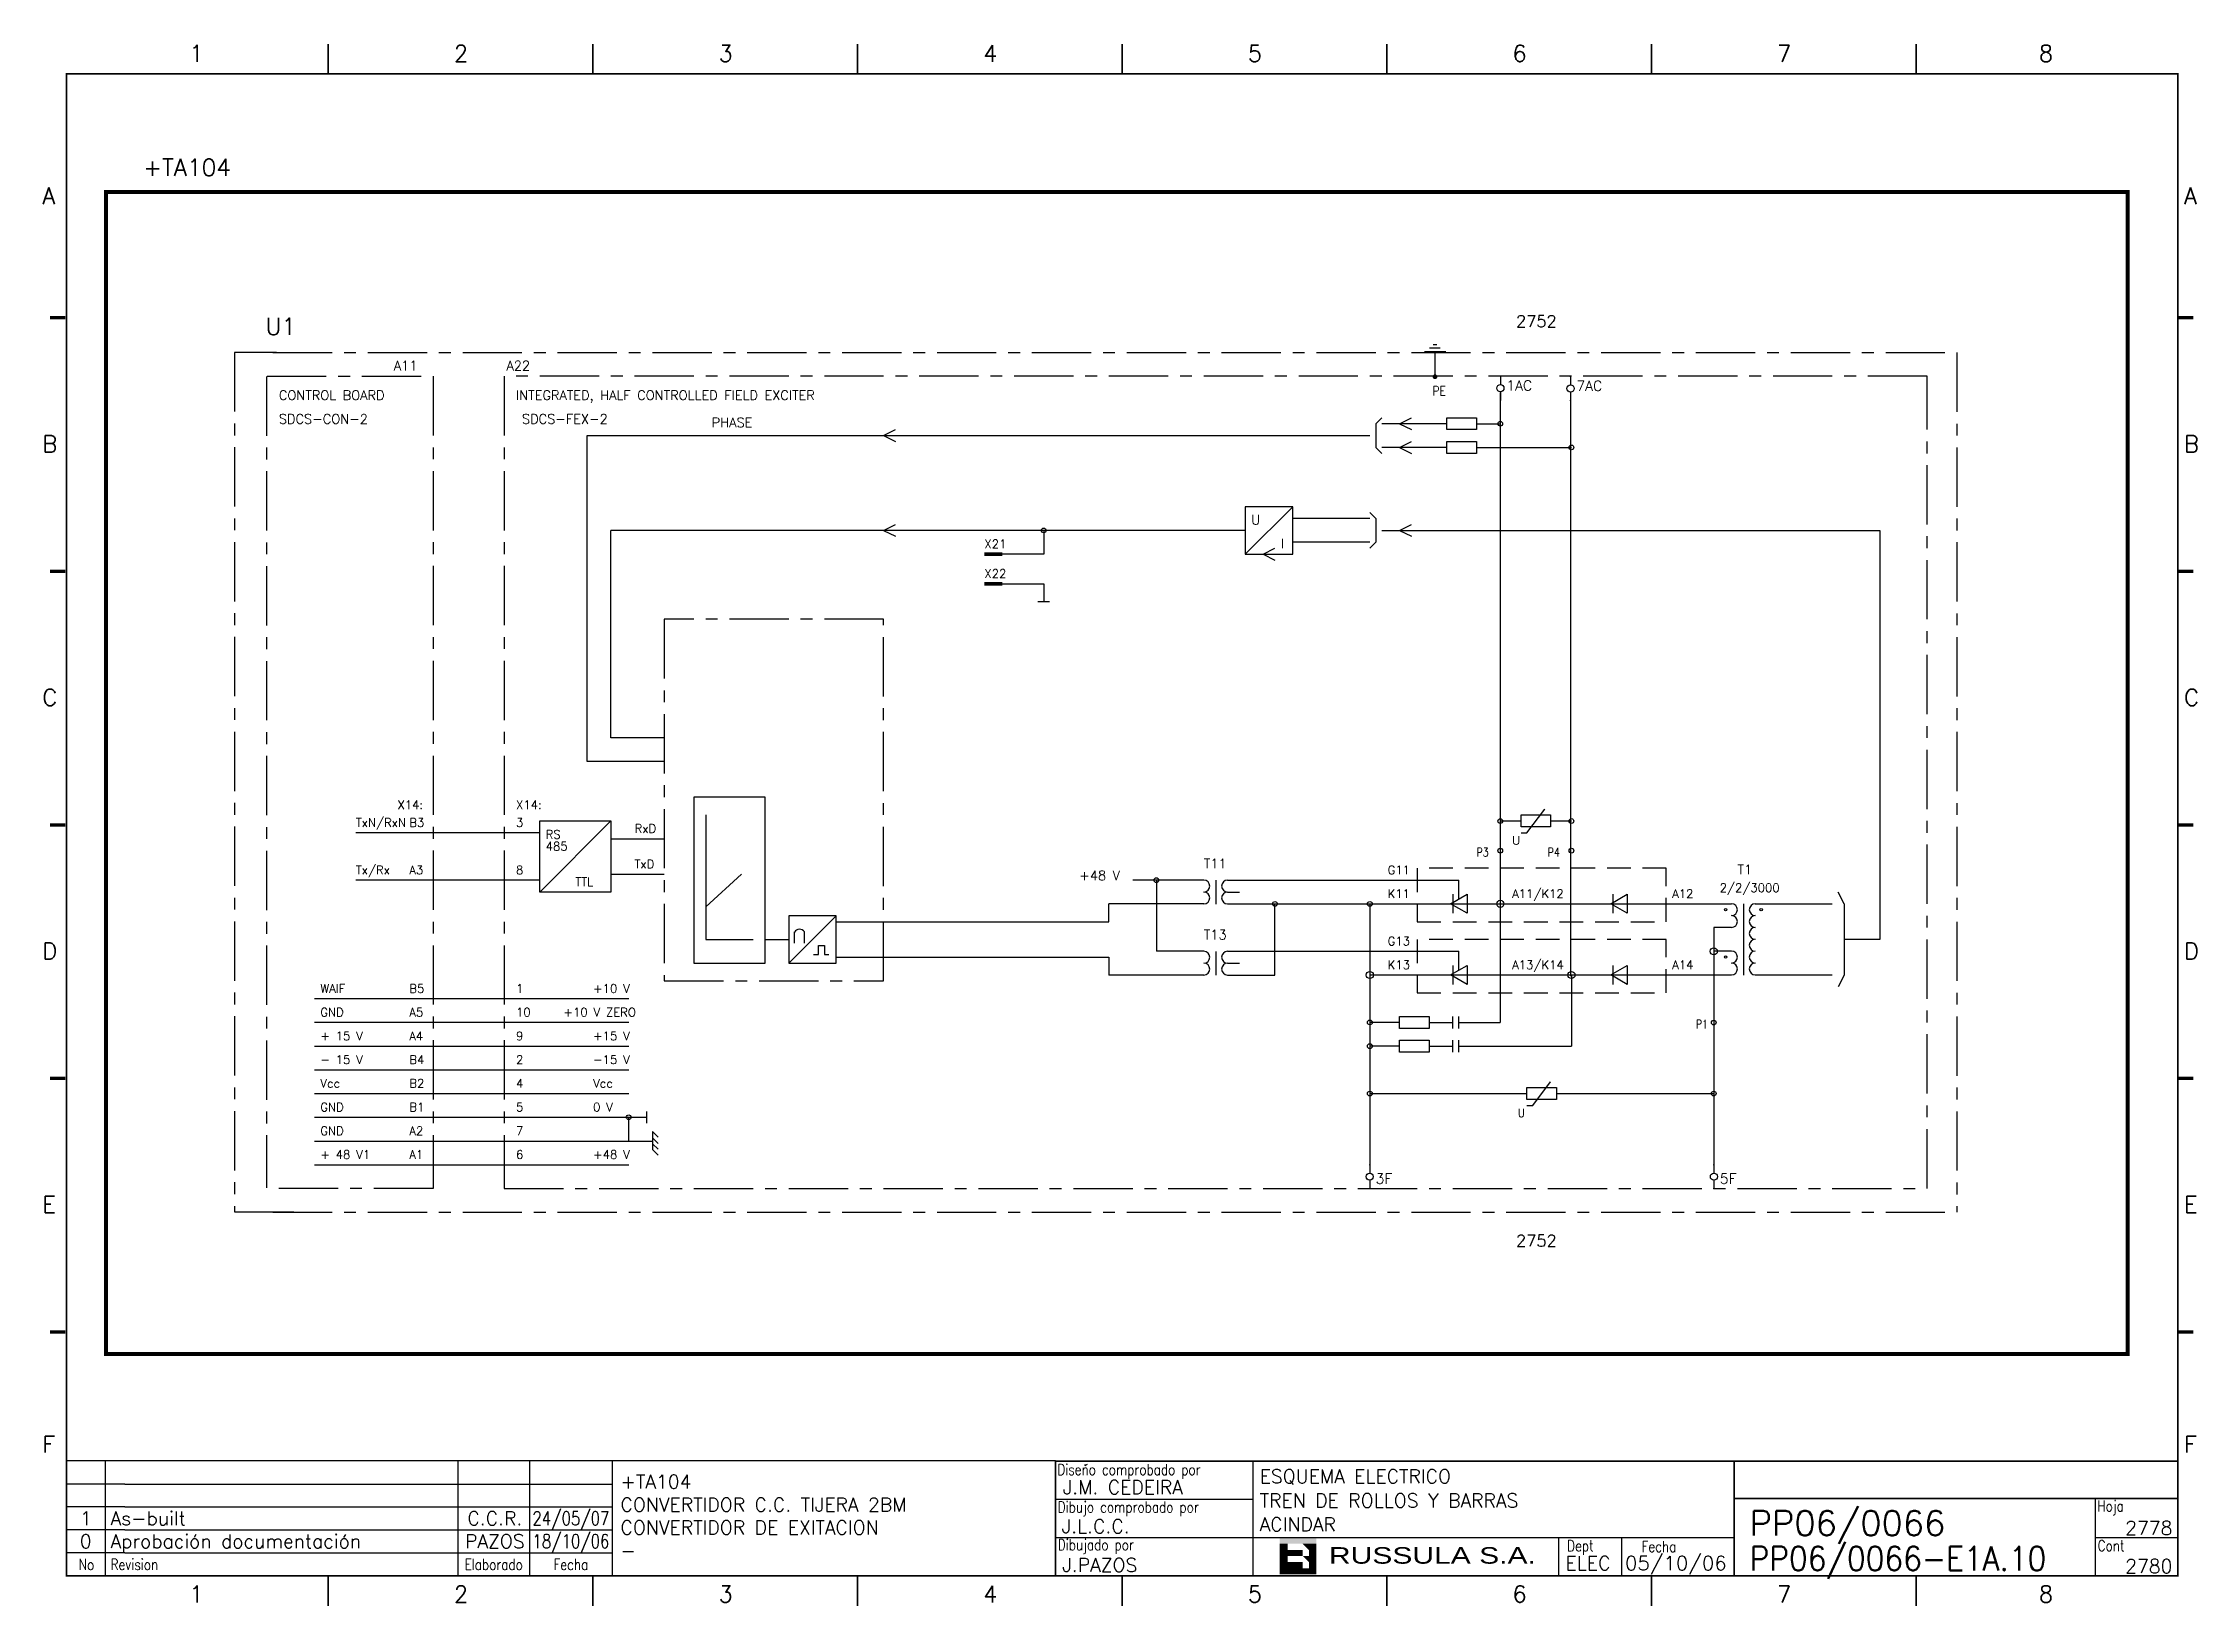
# Model space of a CAD drawing. Extents: x 835 to 1290, y -6 to 323.
import ezdxf
from ezdxf.enums import TextEntityAlignment as Align

# ---------------------------------------------------------------- set-up
doc = ezdxf.new("R2010")
doc.units = 0
doc.header["$LTSCALE"] = 10
doc.header["$MEASUREMENT"] = 0
for name, pattern in [('CENTER', [2, 1.25, -0.25, 0.25, -0.25]), ('DASHDOT', [1, 0.5, -0.25, 0, -0.25]), ('DASHED', [0.75, 0.5, -0.25])]:
    doc.linetypes.add(name, pattern=pattern)
doc.layers.get('0').update_dxf_attribs({"linetype": 'CONTINUOUS'})
for name, color, linetype in [('1', 7, 'CONTINUOUS'), ('10', 5, 'CONTINUOUS'), ('2', 7, 'CONTINUOUS'), ('25', 3, 'CONTINUOUS'), ('25K', 4, 'DASHED'), ('25PK', 4, 'CENTER'), ('35', 2, 'CONTINUOUS'), ('50', 1, 'CONTINUOUS'), ('8', 1, 'CONTINUOUS'), ('9', 6, 'CONTINUOUS'), ('DIBUJO', 7, 'CONTINUOUS'), ('NODE', 7, 'CONTINUOUS')]:
    doc.layers.add(name, color=color, linetype=linetype)
doc.styles.add('ABBSTYLE', font='ROMANS.SHX', dxfattribs={"width": 0.8})
doc.styles.add('HELVETICA', font='HELV.SHX')
doc.styles.add('LABEL', font='SIMPLEX', dxfattribs={"width": 0.8, "height": 4})
doc.styles.add('ROMANS', font='ROMANS.SHX')
doc.styles.get("Standard").update_dxf_attribs({"font": 'simplex'})
doc.styles.add('TASA', font='ROMANS.SHX')

# ---------------------------------------------------------------- blocks, each defined once
blk = doc.blocks.new('NOD', base_point=(237.5, 170))
at = {"layer": 'NODE'}
blk.add_point((237.5, 170), dxfattribs=at)
blk = doc.blocks.new('$$PLD12C')
for p, q in [((0, 2.5), (0, 0.75)), ((0, -0.75), (0, -2.5))]:
    blk.add_line(p, q)
at = {"layer": '2'}
blk.add_circle((0, 0), 0.75, dxfattribs=at)
for p in [(0, 2.5), (0, -2.5)]:
    blk.add_blockref('NOD', p, dxfattribs=at)
at = {"layer": '8'}
blk.add_attdef('*A', (1.25, -1.5), '', height=2.15, dxfattribs=at)
at = {"layer": '9'}
blk.add_attdef('ID', text='', height=2.15, dxfattribs=at).set_placement((-1.25, -1.5), align=Align.RIGHT)
blk = doc.blocks.new('ACAD0669')
at = {"layer": '35', "linetype": 'Continuous'}
for p, q in [((367.25, 287.74), (362.75, 287.74)), ((366.12, 288.49), (363.87, 288.49)), ((365.37, 289.24), (364.62, 289.24)), ((365, 282.5), (365, 287.74))]:
    blk.add_line(p, q, dxfattribs=at)
at = {"layer": '35'}
blk.add_lwpolyline([(365.25, 282.5, 0.5, 0.5, 1), (364.75, 282.5, 0.5, 0.5, 1)], format="xyseb", close=True, dxfattribs=at)
at = {"layer": '25', "style": 'ABBSTYLE', "width": 0.8}
blk.add_text('PE', height=2, dxfattribs=at).set_placement((364.5, 278.5))
blk = doc.blocks.new('$$PLU21C')
for p, q in [((0, 2.5), (0, 0.75)), ((0, -0.75), (0, -2.5))]:
    blk.add_line(p, q)
at = {"layer": '2'}
blk.add_circle((0, 0), 0.75, dxfattribs=at)
for p in [(0, 2.5), (0, -2.5)]:
    blk.add_blockref('NOD', p, dxfattribs=at)
at = {"layer": '8'}
blk.add_attdef('*A', (1.25, -0.5), '', height=2.15, dxfattribs=at)
at = {"layer": '9'}
blk.add_attdef('ID', text='', height=2.15, dxfattribs=at).set_placement((-1.25, -0.5), align=Align.RIGHT)
blk = doc.blocks.new('newcajec')
at = {"layer": '1'}
for p, q in [((179.4, 20.85), (0.13, 20.85)), ((7, 20.85), (7, 0)), ((71, 20.85), (71, 0)), ((84, 20.85), (84, 0.09)), ((99, 20.85), (99, 0)), ((184.64, 20.18), (184.81, 20.01)), ((184.81, 20.01), (185.18, 20.25)), ((215.2, 20.8), (215.2, 0)), ((10.6, 16.64), (0, 16.64)), ((10.6, 16.64), (99, 16.64)), ((10.6, 12.48), (0, 12.48)), ((10.6, 12.48), (99, 12.48)), ((179.4, 13.87), (215.2, 13.87)), ((368, 14.06), (368, 0)), ((10.6, 8.32), (0, 8.32)), ((10.6, 8.32), (99, 8.32)), ((10.6, 4.16), (0, 4.16)), ((10.6, 4.16), (99, 4.16)), ((179.4, 6.93), (267.63, 6.93)), ((267.63, 6.93), (302.5, 6.93)), ((270.63, 6.91), (270.63, 0)), ((282.07, 6.93), (282.07, 0)), ((368, 6.93), (383, 6.93))]:
    blk.add_line(p, q, dxfattribs=at)
for points in [[(47.5, 272.5, 0.3, 0.3, 0), (47.5, 277.91, 0.3, 0.3, 0)], [(95.5, 272.5, 0.3, 0.3, 0), (95.5, 277.91, 0.3, 0.3, 0)], [(143.5, 272.5, 0.3, 0.3, 0), (143.5, 277.91, 0.3, 0.3, 0)], [(191.5, 272.5, 0.3, 0.3, 0), (191.5, 277.91, 0.3, 0.3, 0)], [(239.5, 272.5, 0.3, 0.3, 0), (239.5, 277.91, 0.3, 0.3, 0)], [(287.5, 272.5, 0.3, 0.3, 0), (287.5, 277.91, 0.3, 0.3, 0)], [(335.5, 272.5, 0.3, 0.3, 0), (335.5, 277.91, 0.3, 0.3, 0)], [(-2.99, 228.23, 0.6, 0.6, 0), (-0.18, 228.23, 0.6, 0.6, 0)], [(383.01, 228.23, 0.6, 0.6, 0), (385.82, 228.23, 0.6, 0.6, 0)], [(-2.99, 182.23, 0.6, 0.6, 0), (-0.18, 182.23, 0.6, 0.6, 0)], [(383.01, 182.23, 0.6, 0.6, 0), (385.82, 182.23, 0.6, 0.6, 0)], [(-2.99, 136.23, 0.6, 0.6, 0), (-0.18, 136.23, 0.6, 0.6, 0)], [(383.01, 136.23, 0.6, 0.6, 0), (385.82, 136.23, 0.6, 0.6, 0)], [(-2.99, 90.23, 0.6, 0.6, 0), (-0.18, 90.23, 0.6, 0.6, 0)], [(383.01, 90.23, 0.6, 0.6, 0), (385.82, 90.23, 0.6, 0.6, 0)], [(-2.99, 44.23, 0.6, 0.6, 0), (-0.18, 44.23, 0.6, 0.6, 0)], [(383.01, 44.23, 0.6, 0.6, 0), (385.82, 44.23, 0.6, 0.6, 0)], [(383, 20.8, 0.3, 0.3, 0), (179.4, 20.8, 0.3, 0.3, 0), (179.4, 0, 0.3, 0.3, 0)], [(302.5, 20.8, 0.3, 0.3, 0), (302.5, 0, 0.3, 0.3, 0)], [(302.5, 14, 0.3, 0.3, 0), (383, 14, 0.3, 0.3, 0)], [(47.5, -5.5, 0.3, 0.3, 0), (47.5, -0.09, 0.3, 0.3, 0)], [(95.5, -5.5, 0.3, 0.3, 0), (95.5, -0.09, 0.3, 0.3, 0)], [(143.5, -5.5, 0.3, 0.3, 0), (143.5, -0.09, 0.3, 0.3, 0)], [(191.5, -5.5, 0.3, 0.3, 0), (191.5, -0.09, 0.3, 0.3, 0)], [(239.5, -5.5, 0.3, 0.3, 0), (239.5, -0.09, 0.3, 0.3, 0)], [(287.5, -5.5, 0.3, 0.3, 0), (287.5, -0.09, 0.3, 0.3, 0)], [(335.5, -5.5, 0.3, 0.3, 0), (335.5, -0.09, 0.3, 0.3, 0)]]:
    blk.add_lwpolyline(points, format="xyseb", dxfattribs=at)
at = {"layer": '1', "const_width": 0.3}
blk.add_lwpolyline([(0, 0), (0, 272.5), (383, 272.5), (383, 0)], close=True, dxfattribs=at)
at = {"layer": '2', "color": 14}
for p, q in [((221.42, 4.69), (221.42, 5.81)), ((221.42, 2.47), (221.42, 3.58))]:
    blk.add_line(p, q, dxfattribs=at)
for points in [[(220.05, 5.81), (220.05, 6.92), (226.74, 5.81), (226.74, 6.92)], [(221.42, 2.47), (220.05, 2.47), (221.42, 5.81), (220.05, 5.81)], [(221.42, 4.69), (224.25, 4.69), (221.42, 3.58), (224.25, 3.58)], [(224.25, 5.81), (225.37, 5.81), (225.37, 4.69)], [(225.37, 5.81), (226.74, 5.81), (225.37, 1.35), (226.74, 1.35)], [(224.25, 0.24), (224.25, 2.47), (220.05, 0.24), (220.05, 2.47)], [(224.25, 3.58), (225.37, 3.58), (225.37, 2.47)], [(226.74, 1.35), (226.74, 0.24), (224.25, 1.35), (224.25, 0.24)]]:
    blk.add_solid(points, dxfattribs=at)
at = {"layer": '1', "style": 'ROMANS'}
for s, p in [('1', (22.29, 274.68)), ('2', (70.29, 274.68)), ('3', (118.29, 274.68)), ('4', (166.29, 274.68)), ('5', (214.29, 274.68)), ('6', (262.29, 274.68)), ('7', (310.29, 274.68)), ('8', (357.79, 274.68)), ('A', (-4.37, 248.84)), ('A', (384.13, 248.84)), ('B', (-4.37, 203.84)), ('B', (384.13, 203.84)), ('C', (-4.37, 157.84)), ('C', (384.13, 157.84)), ('D', (-4.37, 111.84)), ('D', (384.13, 111.84)), ('E', (-4.37, 65.84)), ('E', (384.13, 65.84)), ('F', (-4.37, 22.34)), ('F', (384.13, 22.34)), ('1', (22.29, -4.82)), ('2', (70.29, -4.82)), ('3', (118.29, -4.82)), ('4', (166.29, -4.82)), ('5', (214.29, -4.82)), ('6', (262.29, -4.82)), ('7', (310.29, -4.82)), ('8', (357.79, -4.82))]:
    blk.add_text(s, height=3, dxfattribs=at).set_placement(p)
at = {"layer": '1', "style": 'LABEL', "width": 0.8}
for s, p in [('Diseno comprobado por', (179.73, 18.27)), ('Dibujo comprobado por', (179.81, 11.47)), ('Hoja', (368.38, 11.66)), ('Dibujado por', (179.83, 4.64)), ('Fecha', (285.71, 4.3)), ('Cont', (368.43, 4.46)), ('No', (2.23, 1.05)), ('Revision', (8, 1.05))]:
    blk.add_text(s, height=2, dxfattribs=at).set_placement(p)
for s, p in [('Dept', (274.61, 4.44)), ('Elaborado', (77.5, 1.05)), ('Fecha', (91.5, 1.05))]:
    blk.add_text(s, height=2, dxfattribs=at).set_placement(p, align=Align.CENTER)
at = {"layer": '10', "style": 'ROMANS'}
for tag, p in [('REV41', (3.5, 18.74)), ('REV43', (77.7, 18.74)), ('REV31', (3.5, 14.58)), ('REV33', (77.7, 14.58)), ('REV21', (3.5, 10.42)), ('REV23', (77.7, 10.42)), ('REV11', (3.5, 6.27)), ('REV13', (77.7, 6.27))]:
    blk.add_attdef(tag, text='', height=2.5, dxfattribs=at).set_placement(p, align=Align.MIDDLE)
for tag, p, height in [('REV42', (8, 17.49), 2.5), ('REV32', (8, 13.33), 2.5), ('SHEETNAME1', (100.5, 15.83), 2.5), ('DESIGNCHECK', (180.74, 14.83), 2.5), ('DOCUMENTTYPE', (216.43, 16.8), 2.5), ('NOTA', (305.32, 15.8), 3), ('SHEETNAME2', (100.5, 11.67), 2.5), ('OBJECT', (216.43, 12.4), 2.5), ('ORDER', (305.32, 7.3), 4.5), ('REV22', (8, 9.17), 2.5), ('SHEETNAME3', (100.5, 7.51), 2.5), ('DRAWINGCHECK', (180.53, 7.71), 2.5), ('CUSTOMER', (216.43, 8.08), 2.5), ('REV12', (8, 5.01), 2.5), ('SHEETNAME4', (100.5, 3.35), 2.5), ('DOCUMENT_ID', (305.32, 0.93), 4.4), ('USER', (180.63, 0.71), 2.5), ('DEPARTMENT', (271.93, 1.05), 2.5)]:
    blk.add_attdef(tag, p, '', height=height, dxfattribs=at)
for tag, width, p, p2 in [('REV44', 1.221199, (84.53, 17.49), (98.48, 17.49)), ('REV34', 1.221199, (84.53, 13.33), (98.48, 13.33)), ('REV24', 1.221199, (84.53, 9.17), (98.48, 9.17)), ('REV14', 1.221199, (84.53, 5.01), (98.48, 5.01)), ('CREATED2', 7.039915, (282.71, 1.05), (301.14, 1.05))]:
    blk.add_attdef(tag, text='', height=2.5, dxfattribs=dict(at, width=width)).set_placement(p, p2, align=Align.FIT)
for tag, p in [('SHEET', (382, 7.43)), ('NEXTSHEET', (382, 0.5))]:
    blk.add_attdef(tag, text='', height=2.5, dxfattribs=at).set_placement(p, align=Align.RIGHT)
at = {"layer": 'DIBUJO', "color": 14, "style": 'HELVETICA', "width": 1.3}
blk.add_text('RUSSULA S.A.', height=3, dxfattribs=at).set_placement((229, 2.19))

msp = doc.modelspace()

# ---------------------------------------------------------------- linework, layer by layer
at = {"layer": '2', "color": 4, "linetype": 'CENTER'}
for p, q in [((875.78, 258.24), (875.78, 77)), ((884.68, 258.24), (875.78, 258.24)), ((882.56, 253.16), (882.56, 82.08)), ((875.78, 77), (889.76, 77))]:
    msp.add_line(p, q, dxfattribs=at)
at = {"layer": '2', "color": 1}
for p, q in [((1142.69, 141.92), (1142.69, 249.75)), ((1157.49, 126.7), (1157.49, 249.75)), ((1115.12, 141.99), (1115.12, 85.47)), ((1187.69, 131.96), (1187.69, 85.57))]:
    msp.add_line(p, q, dxfattribs=at)
at = {"layer": '2', "color": 3, "linetype": 'DASHDOT'}
msp.add_lwpolyline([(848.73, 292.04, 0.84, 0.84, 0), (1274.94, 292.04, 0.84, 0.84, 0), (1274.94, 47.03, 0.84, 0.84, 0), (848.73, 47.03, 0.84, 0.84, 0), (848.73, 292.04, 0.84, 0.84, 0)], format="xyseb", dxfattribs=at)
at = {"layer": '25'}
for p, q in [((1116.4, 243.2), (1117.65, 244.45)), ((1116.4, 243.2), (1116.4, 238.2)), ((1116.4, 238.2), (1117.65, 236.95)), ((1116.4, 223.2), (1115.15, 224.45)), ((1116.4, 223.2), (1116.4, 218.2)), ((1116.4, 218.2), (1115.15, 216.95)), ((1215.15, 141.95), (1213.9, 144.45)), ((1215.15, 141.95), (1215.15, 126.95)), ((1215.15, 126.95), (1213.9, 124.45))]:
    msp.add_line(p, q, dxfattribs=at)
at = {"layer": '25K'}
for p, q in [((1177.65, 149.45), (1125.15, 149.45)), ((1125.15, 149.45), (1125.15, 138.2)), ((1177.65, 138.2), (1177.65, 149.45)), ((1125.15, 138.2), (1177.65, 138.2)), ((1177.65, 134.45), (1125.15, 134.45)), ((1125.15, 134.45), (1125.15, 123.2)), ((1177.65, 123.2), (1177.65, 134.45)), ((1125.15, 123.2), (1177.65, 123.2))]:
    msp.add_line(p, q, dxfattribs=at)
at = {"layer": '25PK'}
for p, q in [((883.9, 258.2), (1238.9, 258.2)), ((1238.9, 258.2), (1238.9, 76.95)), ((1238.9, 258.2), (1238.9, 76.95)), ((882.65, 253.2), (917.65, 253.2)), ((917.65, 253.2), (917.65, 81.95)), ((1232.65, 253.2), (932.65, 253.2)), ((932.65, 253.2), (932.65, 81.95)), ((1232.65, 81.95), (1232.65, 253.2)), ((917.65, 81.95), (882.65, 81.95)), ((932.65, 81.95), (1232.65, 81.95)), ((883.9, 76.95), (1238.9, 76.95)), ((883.9, 76.95), (1238.9, 76.95))]:
    msp.add_line(p, q, dxfattribs=at)
msp.add_lwpolyline([(966.4, 201.95), (966.4, 125.7), (1012.65, 125.7), (1012.65, 201.95)], close=True, dxfattribs=at)
at = {"layer": '35'}
for p, q in [((950.15, 240.7), (1115.15, 240.7)), ((950.15, 171.95), (950.15, 240.7)), ((1012.65, 240.7), (1015.15, 241.95)), ((1012.65, 240.7), (1015.15, 239.45)), ((1131.4, 243.2), (1117.65, 243.2)), ((1121.4, 243.2), (1123.9, 244.45)), ((1121.4, 243.2), (1123.9, 241.95)), ((1131.4, 241.95), (1131.4, 244.45)), ((1131.4, 244.45), (1137.65, 244.45)), ((1137.65, 241.95), (1131.4, 241.95)), ((1137.65, 244.45), (1137.65, 241.95)), ((1137.65, 243.2), (1142.65, 243.2)), ((1131.4, 238.2), (1117.65, 238.2)), ((1121.4, 238.2), (1123.9, 239.45)), ((1121.4, 238.2), (1123.9, 236.95)), ((1131.4, 239.45), (1137.65, 239.45)), ((1131.4, 236.95), (1131.4, 239.45)), ((1137.65, 236.95), (1131.4, 236.95)), ((1137.65, 239.45), (1137.65, 236.95)), ((1137.65, 238.2), (1157.65, 238.2)), ((1098.9, 225.7), (1088.9, 225.7)), ((1088.9, 215.7), (1098.9, 225.7)), ((1088.9, 225.7), (1088.9, 215.7)), ((1098.9, 215.7), (1098.9, 225.7)), ((1115.15, 223.2), (1098.9, 223.2)), ((1088.9, 220.7), (955.15, 220.7)), ((955.15, 176.95), (955.15, 220.7)), ((1012.65, 220.7), (1015.15, 221.95)), ((1012.65, 220.7), (1015.15, 219.45)), ((1115.15, 218.2), (1098.9, 218.2)), ((1117.65, 220.7), (1222.65, 220.7)), ((1121.4, 220.7), (1123.9, 221.95)), ((1121.4, 220.7), (1123.9, 219.45)), ((1222.65, 220.7), (1222.65, 134.45)), ((1088.9, 215.7), (1098.9, 215.7)), ((1092.65, 215.7), (1095.15, 216.95)), ((1092.65, 215.7), (1095.15, 214.45)), ((966.4, 176.95), (955.15, 176.95)), ((966.4, 171.95), (950.15, 171.95)), ((972.65, 164.45), (972.65, 129.45)), ((987.65, 164.45), (972.65, 164.45)), ((987.65, 129.45), (987.65, 164.45)), ((940.15, 144.45), (940.15, 159.45)), ((940.15, 144.45), (955.15, 159.45)), ((940.15, 159.45), (955.15, 159.45)), ((955.15, 159.45), (955.15, 144.45)), ((975.15, 160.7), (975.15, 134.45)), ((1142.65, 159.45), (1147.02, 159.45)), ((1147.02, 160.7), (1153.27, 160.7)), ((1147.02, 158.2), (1147.02, 160.7)), ((1148.27, 156.95), (1152.02, 161.95)), ((1152.02, 161.95), (1152.02, 161.95)), ((1153.27, 160.7), (1153.27, 158.2)), ((1153.27, 159.45), (1157.65, 159.45)), ((940.15, 156.95), (901.4, 156.95)), ((955.15, 155.7), (966.4, 155.7)), ((1153.27, 158.2), (1147.02, 158.2)), ((1147.02, 156.95), (1148.27, 156.95)), ((940.15, 146.95), (901.4, 146.95)), ((955.15, 148.2), (966.4, 148.2)), ((975.15, 141.33), (982.65, 148.2)), ((1080.15, 146.95), (1065.15, 146.95)), ((1070.15, 146.95), (1070.15, 131.95)), ((1082.65, 146.92), (1082.65, 141.92)), ((1085.15, 146.95), (1125.15, 146.95)), ((1125.15, 146.95), (1133.92, 146.95)), ((1133.9, 142.97), (1133.9, 146.95)), ((955.15, 144.45), (940.15, 144.45)), ((1080.15, 141.95), (1060.15, 141.95)), ((1060.15, 138.2), (1060.15, 141.95)), ((1085.15, 144.45), (1087.65, 144.45)), ((1085.15, 141.95), (1115.15, 141.95)), ((1095.15, 126.95), (1095.15, 141.95)), ((1132.18, 141.98), (1135.65, 143.98)), ((1135.65, 139.98), (1132.18, 141.98)), ((1132.65, 143.98), (1132.65, 139.98)), ((1135.65, 143.98), (1135.65, 139.98)), ((1142.65, 141.98), (1142.65, 116.95)), ((1165.93, 141.98), (1169.4, 143.98)), ((1169.4, 139.98), (1165.93, 141.98)), ((1166.4, 143.98), (1166.4, 139.98)), ((1169.4, 143.98), (1169.4, 139.98)), ((1002.65, 139.45), (992.65, 139.45)), ((992.65, 129.45), (1002.65, 139.45)), ((992.65, 139.45), (992.65, 129.45)), ((1002.65, 129.45), (1002.65, 139.45)), ((1002.65, 138.2), (1060.15, 138.2)), ((975.15, 134.45), (985.15, 134.45)), ((987.65, 134.45), (992.65, 134.45)), ((993.84, 133.7), (993.84, 136.04)), ((995.97, 133.7), (995.97, 136.06)), ((998.9, 133.2), (1000.15, 133.2)), ((998.9, 131.29), (998.9, 133.2)), ((1000.15, 133.2), (1000.15, 131.29)), ((1080.15, 131.95), (1070.15, 131.95)), ((1082.65, 131.92), (1082.65, 126.92)), ((1085.15, 131.95), (1125.15, 131.95)), ((1123.9, 131.95), (1133.92, 131.95)), ((1133.9, 127.97), (1133.9, 131.95)), ((1222.65, 134.45), (1215.15, 134.45)), ((972.65, 129.45), (987.65, 129.45)), ((992.65, 129.45), (1002.65, 129.45)), ((997.85, 131.29), (998.9, 131.29)), ((1000.15, 131.29), (1001.09, 131.29)), ((1002.65, 130.7), (1060.15, 130.7)), ((1060.15, 130.7), (1060.15, 126.95)), ((1085.15, 129.45), (1087.65, 129.45)), ((1132.18, 126.98), (1135.65, 128.98)), ((1132.65, 128.98), (1132.65, 124.98)), ((1135.65, 128.98), (1135.65, 124.98)), ((1165.93, 126.98), (1169.4, 128.98)), ((1166.4, 128.98), (1166.4, 124.98)), ((1169.4, 128.98), (1169.4, 124.98)), ((1080.15, 126.95), (1060.15, 126.95)), ((1085.15, 126.95), (1095.15, 126.95)), ((1135.65, 124.98), (1132.18, 126.98)), ((1157.65, 126.95), (1157.65, 111.95)), ((1169.4, 124.98), (1165.93, 126.98)), ((958.9, 121.95), (892.65, 121.95)), ((1121.4, 115.7), (1121.4, 118.2)), ((1121.4, 118.2), (1127.65, 118.2)), ((1127.65, 118.2), (1127.65, 115.7)), ((1132.65, 115.7), (1132.65, 118.2)), ((1133.9, 115.7), (1133.9, 118.2)), ((958.9, 116.95), (892.65, 116.95)), ((1121.4, 116.95), (1115.15, 116.95)), ((1127.65, 115.7), (1121.4, 115.7)), ((1127.65, 116.95), (1132.65, 116.95)), ((1133.9, 116.95), (1142.65, 116.95)), ((892.65, 111.95), (958.9, 111.95)), ((1121.4, 111.95), (1115.15, 111.95)), ((1121.4, 110.7), (1121.4, 113.2)), ((1121.4, 113.2), (1127.65, 113.2)), ((1127.65, 110.7), (1121.4, 110.7)), ((1127.65, 113.2), (1127.65, 110.7)), ((1127.65, 111.95), (1132.65, 111.95)), ((1132.65, 110.7), (1132.65, 113.2)), ((1133.9, 110.7), (1133.9, 113.2)), ((1133.9, 111.95), (1157.65, 111.95)), ((892.65, 106.95), (958.9, 106.95)), ((1149.52, 99.45), (1153.27, 104.45)), ((1153.27, 104.45), (1153.27, 104.45)), ((892.65, 101.95), (958.9, 101.95)), ((1115.15, 101.95), (1148.27, 101.95)), ((1148.27, 103.2), (1154.52, 103.2)), ((1148.27, 100.7), (1148.27, 103.2)), ((1154.52, 100.7), (1148.27, 100.7)), ((1154.52, 103.2), (1154.52, 100.7)), ((1154.52, 101.95), (1187.65, 101.95)), ((892.65, 96.95), (958.9, 96.95)), ((958.9, 96.95), (962.65, 96.95)), ((958.9, 91.95), (958.9, 96.95)), ((962.65, 98.2), (962.65, 95.7)), ((1148.27, 99.45), (1149.52, 99.45)), ((892.65, 91.95), (958.9, 91.95)), ((963.9, 93.94), (963.9, 90.16)), ((963.9, 93.94), (965.11, 92.77)), ((963.9, 92.63), (965.11, 91.46)), ((963.9, 91.39), (965.11, 90.22)), ((892.65, 86.95), (958.9, 86.95)), ((963.9, 90.16), (965.11, 88.99))]:
    msp.add_line(p, q, dxfattribs=at)
at = {"layer": '35', "linetype": 'Continuous'}
msp.add_line((958.9, 91.95), (963.9, 91.95), dxfattribs=at)
at = {"layer": '35'}
for points in [[(1046.4, 220.7), (1046.4, 215.7), (1033.9, 215.7)], [(1033.9, 209.45), (1046.4, 209.45), (1046.4, 205.7)], [(1045.15, 205.7), (1047.65, 205.7)]]:
    msp.add_lwpolyline(points, dxfattribs=at)
for points in [[(1033.9, 215.7, 0.8, 0.8, 0), (1037.65, 215.7, 0.8, 0.8, 0)], [(1033.9, 209.45, 0.8, 0.8, 0), (1037.65, 209.45, 0.8, 0.8, 0)]]:
    msp.add_lwpolyline(points, format="xyseb", dxfattribs=at)
for centre, radius in [((1142.65, 243.2), 0.5), ((1157.65, 238.2), 0.5), ((1046.4, 220.7), 0.5), ((1142.65, 159.42), 0.5), ((1157.65, 159.42), 0.5), ((1142.65, 153.17), 0.5), ((1157.65, 153.17), 0.5), ((1070.15, 146.95), 0.5), ((1095.15, 141.95), 0.5), ((1115.15, 141.95), 0.5), ((1190.15, 140.73), 0.25), ((1197.65, 140.7), 0.25), ((1190.15, 130.73), 0.25), ((1115.15, 116.95), 0.5), ((1187.65, 116.92), 0.5), ((1115.15, 111.95), 0.5), ((1115.15, 101.95), 0.5), ((1187.65, 101.95), 0.5), ((958.9, 96.95), 0.5)]:
    msp.add_circle(centre, radius, dxfattribs=at)
for centre, radius, start, end in [((1080.15, 145.7), 1.25, 270, 90), ((1085.15, 145.7), 1.25, 90, 270), ((1080.15, 143.2), 1.25, 270, 90), ((1085.15, 143.2), 1.25, 90, 270), ((994.92, 135.31), 1.29, 35.7975, 146.6923), ((1080.15, 130.7), 1.25, 270, 90), ((1085.15, 130.7), 1.25, 90, 270), ((1080.15, 128.2), 1.25, 270, 90), ((1085.15, 128.2), 1.25, 90, 270)]:
    msp.add_arc(centre, radius, start, end, dxfattribs=at)
at = {"layer": '50'}
for p, q in [((1115.15, 141.98), (1191.4, 141.98)), ((1193.9, 141.95), (1193.9, 126.95)), ((1196.4, 141.98), (1212.65, 141.98)), ((1191.4, 136.98), (1187.65, 136.98)), ((1187.65, 136.98), (1187.65, 131.98)), ((1191.4, 131.98), (1187.65, 131.98)), ((1115.15, 126.98), (1191.4, 126.98)), ((1196.4, 126.98), (1212.65, 126.98))]:
    msp.add_line(p, q, dxfattribs=at)
for centre in [(1142.65, 141.95), (1187.65, 131.95), (1115.15, 126.95), (1157.65, 126.95)]:
    msp.add_circle(centre, 0.75, dxfattribs=at)
for centre, start, end in [((1191.4, 140.73), 270, 90), ((1196.4, 140.73), 90, 270), ((1191.4, 138.23), 270, 90), ((1196.4, 138.23), 90, 270), ((1196.4, 135.73), 90, 270), ((1191.4, 130.73), 270, 90), ((1196.4, 133.23), 90, 270), ((1196.4, 130.73), 90, 270), ((1191.4, 128.23), 270, 90), ((1196.4, 128.23), 90, 270)]:
    msp.add_arc(centre, 1.25, start, end, dxfattribs=at)

# ---------------------------------------------------------------- block references
at = {"layer": '2', "color": 7}
ref = msp.add_blockref('newcajec', (840.37, 0.28), dxfattribs=dict(at, xscale=1.162251624948873, yscale=1.162251624948868, zscale=1.162251624948876))
ref.add_attrib('REV24', '24/05/07', dxfattribs={"layer": '10', "height": 2.906, "style": 'ROMANS', "width": 0.728168}).set_placement((938.61, 10.94), (954.83, 10.94), align=Align.FIT)
ref.add_attrib('SHEETNAME3', 'CONVERTIDOR DE EXITACION', (957.18, 9), dxfattribs={"layer": '10', "height": 2.9056, "style": 'ROMANS'})
ref.add_attrib('SHEETNAME2', 'CONVERTIDOR C.C. TIJERA 2BM', (957.18, 13.83), dxfattribs={"layer": '10', "height": 2.9056, "style": 'ROMANS'})
ref.add_attrib('SHEETNAME1', '+TA104', (957.18, 18.67), dxfattribs={"layer": '10', "height": 2.906, "style": 'ROMANS'})
ref.add_attrib('USER', 'J.PAZOS', (1050.31, 1.1), dxfattribs={"layer": '10', "height": 2.906, "style": 'ROMANS'})
ref.add_attrib('DRAWINGCHECK', 'J.L.C.C.', (1050.19, 9.24), dxfattribs={"layer": '10', "height": 2.906, "style": 'ROMANS'})
ref.add_attrib('DESIGNCHECK', 'J.M. CEDEIRA', (1050.43, 17.52), dxfattribs={"layer": '10', "height": 2.9056, "style": 'ROMANS'})
ref.add_attrib('REV22', 'As-built', (849.67, 10.94), dxfattribs={"layer": '10', "height": 2.906, "style": 'ROMANS'})
ref.add_attrib('REV12', 'Aprobación documentación', (849.67, 6.11), dxfattribs={"layer": '10', "height": 2.9056, "style": 'ROMANS'})
ref.add_attrib('REV21', '1', dxfattribs={"layer": '10', "height": 2.91, "style": 'ROMANS'}).set_placement((844.44, 12.39), align=Align.MIDDLE)
ref.add_attrib('REV11', '0', dxfattribs={"layer": '10', "height": 2.91, "style": 'ROMANS'}).set_placement((844.44, 7.56), align=Align.MIDDLE)
ref.add_attrib('SHEETNAME4', '-', (957.18, 4.16), dxfattribs={"layer": '10', "height": 2.91, "style": 'ROMANS'})
ref.add_attrib('REV14', '18/10/06', dxfattribs={"layer": '10', "height": 2.906, "style": 'ROMANS', "width": 0.728168}).set_placement((938.61, 6.11), (954.83, 6.11), align=Align.FIT)
ref.add_attrib('REV23', 'C.C.R.', dxfattribs={"layer": '10', "height": 2.906, "style": 'ROMANS'}).set_placement((930.68, 12.39), align=Align.MIDDLE)
ref.add_attrib('REV13', 'PAZOS', dxfattribs={"layer": '10', "height": 2.906, "style": 'ROMANS'}).set_placement((930.68, 7.56), align=Align.MIDDLE)
ref.add_attrib('DOCUMENT_ID', 'PP06/0066-E1A.10', (1195.23, 1.36), dxfattribs={"layer": '10', "height": 5.1139, "style": 'ROMANS', "width": 0.9})
ref.add_attrib('ORDER', 'PP06/0066', (1195.23, 8.76), dxfattribs={"layer": '10', "height": 5.23, "style": 'ROMANS'})
ref.add_attrib('CUSTOMER', 'ACINDAR', (1091.92, 9.67), dxfattribs={"layer": '10', "height": 2.906, "style": 'ROMANS'})
ref.add_attrib('OBJECT', 'TREN DE ROLLOS Y BARRAS', (1091.92, 14.69), dxfattribs={"layer": '10', "height": 2.9056, "style": 'ROMANS'})
ref.add_attrib('DOCUMENTTYPE', 'ESQUEMA ELECTRICO', (1091.92, 19.81), dxfattribs={"layer": '10', "height": 2.9056, "style": 'ROMANS'})
ref.add_attrib('CREATED2', '05/10/06', dxfattribs={"layer": '10', "height": 2.906, "style": 'ROMANS', "width": 0.961976}).set_placement((1168.95, 1.49), (1190.38, 1.49), align=Align.FIT)
ref.add_attrib('DEPARTMENT', 'ELEC', (1156.42, 1.49), dxfattribs={"layer": '10', "height": 2.906, "style": 'ROMANS'})
ref.add_attrib('NEXTSHEET', '2780', dxfattribs={"layer": '10', "height": 2.906, "style": 'ROMANS'}).set_placement((1284.35, 0.86), align=Align.RIGHT)
ref.add_attrib('SHEET', '2778', dxfattribs={"layer": '10', "height": 2.906, "style": 'ROMANS'}).set_placement((1284.35, 8.92), align=Align.RIGHT)
msp.add_blockref('ACAD0669', (763.89, -29.39), dxfattribs=at)
for name, p, values in [('$$PLU21C', (1142.68, 250.69), {'*A': '1AC'}), ('$$PLU21C', (1157.46, 250.62), {'*A': '7AC'}), ('$$PLD12C', (1115.12, 84.44), {'*A': '3F'}), ('$$PLD12C', (1187.69, 84.44), {'*A': '5F'})]:
    msp.add_blockref(name, p, dxfattribs=at).add_auto_attribs(values)

# ---------------------------------------------------------------- texts
at = {"layer": '2', "color": 6}
for s, p in [('+TA104', (856.53, 295.43)), ('U1', (882.32, 261.92))]:
    msp.add_text(s, height=3.6, dxfattribs=at).set_placement(p)
at = {"layer": '2', "color": 7, "style": 'ROMANS'}
for p in [(1145.97, 263.54), (1145.97, 69.68)]:
    msp.add_text('2752', height=2.5, dxfattribs=at).set_placement(p)
at = {"layer": '25', "style": 'TASA'}
for s, height, p in [('A11', 2, (909.39, 254.45)), ('A22', 2, (933.14, 254.45)), ('CONTROL BOARD', 2, (885.15, 248.2)), ('INTEGRATED, HALF CONTROLLED FIELD EXCITER', 2, (935.15, 248.2)), ('SDCS-CON-2', 2, (885.15, 243.2)), ('SDCS-FEX-2', 2, (936.4, 243.2)), ('PHASE', 2, (976.4, 242.45)), ('U', 2, (1090.15, 221.95)), ('X21', 1.8, (1033.9, 216.95)), ('I', 2, (1096.4, 216.95)), ('X22', 1.8, (1033.9, 210.7)), ('X14:', 1.8, (910.15, 161.95)), ('X14:', 1.8, (935.15, 161.95)), ('TxN/RxN', 1.8, (901.4, 158.2)), ('B3', 1.8, (912.65, 158.2)), ('3', 1.8, (935.15, 158.2)), ('485', 1.8, (941.4, 153.2)), ('RS', 1.8, (941.4, 155.7)), ('RxD', 1.8, (960.15, 156.95)), ('U', 1.8, (1145.15, 154.45)), ('Tx/Rx', 1.8, (901.4, 148.2)), ('A3', 1.8, (912.65, 148.2)), ('8', 1.8, (935.15, 148.2)), ('TxD', 1.8, (960.15, 149.45)), ('T11', 2, (1080.15, 149.45)), ('G11', 1.8, (1118.9, 148.2)), ('T1', 2, (1192.65, 148.2)), ('TTL', 1.8, (947.65, 145.7)), ('+48 V', 2, (1053.9, 146.95)), ('A11/K12', 1.8, (1145.15, 143.2)), ('2/2/3000', 1.8, (1188.9, 144.45)), ('K11', 1.8, (1118.9, 143.2)), ('A12', 1.8, (1178.9, 143.2)), ('T13', 2, (1080.15, 134.45)), ('G13', 1.8, (1118.9, 133.2)), ('K13', 1.8, (1118.9, 128.2)), ('A13/K14', 1.8, (1145.15, 128.2)), ('A14', 1.8, (1178.9, 128.2)), ('WAIF', 1.8, (893.9, 123.2)), ('B5', 1.8, (912.65, 123.2)), ('1', 1.8, (935.15, 123.2)), ('+10 V', 1.8, (951.4, 123.2)), ('GND', 1.8, (893.9, 118.2)), ('A5', 1.8, (912.65, 118.2)), ('10', 1.8, (935.15, 118.2)), ('+10 V ZERO', 1.8, (945.15, 118.2)), ('+ 15 V', 1.8, (893.9, 113.2)), ('A4', 1.8, (912.65, 113.2)), ('9', 1.8, (935.15, 113.2)), ('+15 V', 1.8, (951.4, 113.2)), ('- 15 V', 1.8, (893.9, 108.2)), ('B4', 1.8, (912.65, 108.2)), ('2', 1.8, (935.15, 108.2)), ('-15 V', 1.8, (951.4, 108.2)), ('Vcc', 1.8, (893.9, 103.2)), ('B2', 1.8, (912.65, 103.2)), ('4', 1.8, (935.15, 103.2)), ('Vcc', 1.8, (951.4, 103.2)), ('GND', 1.8, (893.9, 98.2)), ('B1', 1.8, (912.65, 98.2)), ('5', 1.8, (935.15, 98.2)), ('0 V', 1.8, (951.4, 98.2)), ('GND', 1.8, (893.9, 93.2)), ('A2', 1.8, (912.65, 93.2)), ('7', 1.8, (935.15, 93.2)), ('+ 48 V1', 1.8, (893.9, 88.2)), ('A1', 1.8, (912.65, 88.2)), ('6', 1.8, (935.15, 88.2)), ('+48 V', 1.8, (951.4, 88.2))]:
    msp.add_text(s, height=height, dxfattribs=at).set_placement(p)
at = {"layer": '25', "style": 'ABBSTYLE', "width": 0.8}
for s, p in [('P3', (1137.65, 151.95)), ('P4', (1152.65, 151.95)), ('P1', (1183.9, 115.7)), ('U', (1146.4, 96.95))]:
    msp.add_text(s, height=1.8, dxfattribs=at).set_placement(p)

doc.saveas('drawing.dxf')
